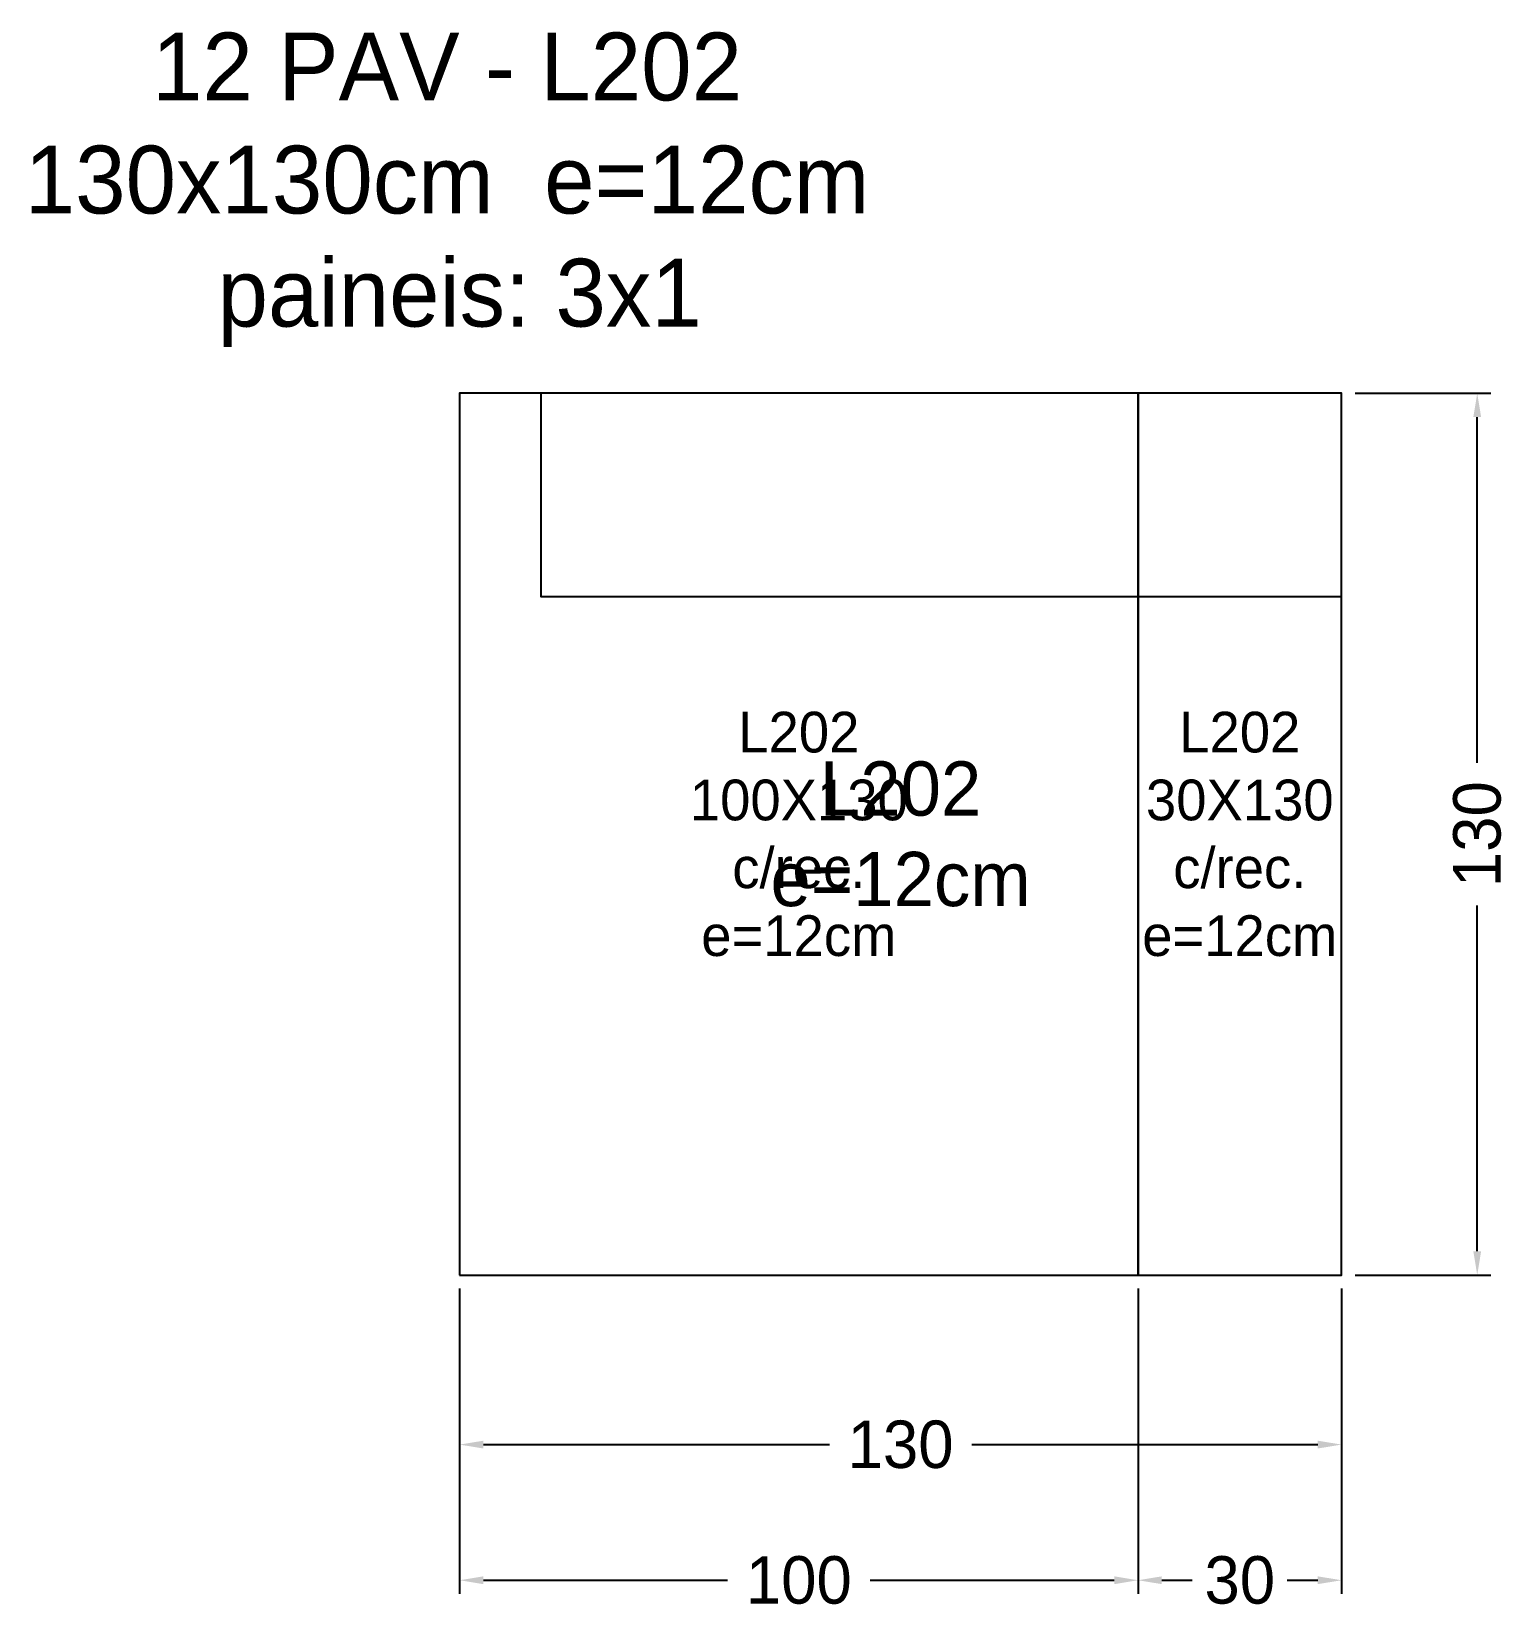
# Model space of a CAD drawing. Header units: metres. Extents: x -63 to 155, y -50 to 183.
import ezdxf

# ---------------------------------------------------------------- set-up
doc = ezdxf.new("R2010")
doc.units = ezdxf.units.M
for name, color, linetype in [('AUX00', 2, 'Continuous'), ('Contorno', 7, 'Continuous'), ('COTA', 3, 'Continuous'), ('NOMENCLATURA', 2, 'Continuous'), ('Paineis', 3, 'Continuous'), ('Texto Secao', 2, 'Continuous')]:
    doc.layers.add(name, color=color, linetype=linetype)
doc.dimstyles.new('COTA_LJ', dxfattribs={"dimtxt": 7, "dimasz": 3.5, "dimexe": 2, "dimexo": 2, "dimgap": 1.5, "dimtad": 1, "dimdec": 1, "dimcen": 2.5, "dimclrd": 3, "dimclre": 3, "dimclrt": 3, "dimazin": 3, "dimtfac": 1, "dimtmove": 0, "dimatfit": 3})

# ---------------------------------------------------------------- blocks, each defined once
blk = doc.blocks.new('_CLOSEDFILLED')
at = {"color": 0, "linetype": 'BYBLOCK'}
blk.add_solid([(-1, 0.164), (0, 0), (-1, -0.164)], dxfattribs=at)
blk = doc.blocks.new('*D1')
at = {"color": 3}
for p, q in [((0, -2), (0, -27)), ((130, -2), (130, -27)), ((3.5, -25), (54.5, -25)), ((75.5, -25), (126.5, -25))]:
    blk.add_line(p, q, dxfattribs=at)
at = {"layer": 'Defpoints'}
for p in [(0, 0), (130, 0), (0, -25)]:
    blk.add_point(p, dxfattribs=at)
at = {"layer": 'COTA', "color": 3, "xscale": 3.5, "yscale": 3.5, "rotation": 180}
blk.add_blockref('_CLOSEDFILLED', (0, -25), dxfattribs=at)
at = {"layer": 'COTA', "color": 3, "xscale": 3.5, "yscale": 3.5}
blk.add_blockref('_CLOSEDFILLED', (130, -25), dxfattribs=at)
at = {"layer": 'COTA', "color": 3, "insert": (65, -25), "char_height": 7, "attachment_point": 5}
blk.add_mtext('130', dxfattribs=at)
blk = doc.blocks.new('*D2')
at = {"color": 3}
for p, q in [((132, 130), (152, 130)), ((150, 75.5), (150, 126.5)), ((150, 3.5), (150, 54.5)), ((132, 0), (152, 0))]:
    blk.add_line(p, q, dxfattribs=at)
at = {"layer": 'Defpoints'}
for p in [(130, 130), (130, 0), (150, 0)]:
    blk.add_point(p, dxfattribs=at)
at = {"layer": 'COTA', "color": 3, "xscale": 3.5, "yscale": 3.5}
for p, rotation in [((150, 130), 90), ((150, 0), 270)]:
    blk.add_blockref('_CLOSEDFILLED', p, dxfattribs=dict(at, rotation=rotation))
at = {"layer": 'COTA', "color": 3, "insert": (150, 65), "char_height": 7, "attachment_point": 5, "rotation": 90}
blk.add_mtext('130', dxfattribs=at)
blk = doc.blocks.new('*D3')
at = {"color": 3}
for p, q in [((0, -2), (0, -47)), ((100, -2), (100, -47)), ((3.5, -45), (39.5, -45)), ((60.5, -45), (96.5, -45))]:
    blk.add_line(p, q, dxfattribs=at)
at = {"layer": 'Defpoints'}
for p in [(0, 0), (100, 0), (0, -45)]:
    blk.add_point(p, dxfattribs=at)
at = {"layer": 'COTA', "color": 3, "xscale": 3.5, "yscale": 3.5, "rotation": 180}
blk.add_blockref('_CLOSEDFILLED', (0, -45), dxfattribs=at)
at = {"layer": 'COTA', "color": 3, "xscale": 3.5, "yscale": 3.5}
blk.add_blockref('_CLOSEDFILLED', (100, -45), dxfattribs=at)
at = {"layer": 'COTA', "color": 3, "insert": (50, -45), "char_height": 7, "attachment_point": 5}
blk.add_mtext('100', dxfattribs=at)
blk = doc.blocks.new('*D4')
at = {"color": 3}
for p, q in [((100, -2), (100, -47)), ((130, -2), (130, -47)), ((103.5, -45), (108, -45)), ((122, -45), (126.5, -45))]:
    blk.add_line(p, q, dxfattribs=at)
at = {"layer": 'Defpoints'}
for p in [(100, 0), (130, 0), (100, -45)]:
    blk.add_point(p, dxfattribs=at)
at = {"layer": 'COTA', "color": 3, "xscale": 3.5, "yscale": 3.5, "rotation": 180}
blk.add_blockref('_CLOSEDFILLED', (100, -45), dxfattribs=at)
at = {"layer": 'COTA', "color": 3, "xscale": 3.5, "yscale": 3.5}
blk.add_blockref('_CLOSEDFILLED', (130, -45), dxfattribs=at)
at = {"layer": 'COTA', "color": 3, "insert": (115, -45), "char_height": 7, "attachment_point": 5}
blk.add_mtext('30', dxfattribs=at)

msp = doc.modelspace()

# ---------------------------------------------------------------- linework, layer by layer
at = {"layer": 'Contorno'}
msp.add_lwpolyline([(0, 0), (130, 0), (130, 100), (12, 100), (12, 130), (0, 130), (0, 0)], close=True, dxfattribs=at)
at = {"layer": 'Paineis'}
for points in [[(0, 0), (100, 0), (100, 130), (0, 130)], [(100, 0), (130, 0), (130, 130), (100, 130)]]:
    msp.add_lwpolyline(points, close=True, dxfattribs=at)

# ---------------------------------------------------------------- texts
at = {"layer": 'AUX00', "char_height": 6, "attachment_point": 5}
for s, insert, width in [('\\pxqc;L202^J100X130^Jc/rec.^Je=12cm', (50, 65), 100), ('\\pxqc;L202^J30X130^Jc/rec.^Je=12cm', (115, 65), 30)]:
    msp.add_mtext(s, dxfattribs=dict(at, insert=insert, width=width))
at = {"layer": 'NOMENCLATURA', "insert": (0, 160), "char_height": 10, "width": 150, "attachment_point": 5}
msp.add_mtext('12 PAV - L202  130x130cm  e=12cm  paineis: 3x1', dxfattribs=at)
at = {"layer": 'Texto Secao', "insert": (65, 65), "char_height": 8, "width": 130, "attachment_point": 5}
msp.add_mtext('L202\\Pe=12cm', dxfattribs=at)

# ---------------------------------------------------------------- dimensions: what is measured, and where the dimension line sits
at = {"layer": 'COTA'}
dim = msp.add_linear_dim(base=(150, 0), p1=(130, 0), p2=(130, 130), angle=90, dimstyle='COTA_LJ', dxfattribs=at)
dim.commit()
dim.dimension.update_dxf_attribs({"geometry": '*D2', "text_midpoint": (150, 65)})
for base, p1, p2, picture, middle in [((0, -25), (0, 0), (130, 0), '*D1', (65, -25)), ((0, -45), (0, 0), (100, 0), '*D3', (50, -45)), ((100, -45), (100, 0), (130, 0), '*D4', (115, -45))]:
    dim = msp.add_linear_dim(base=base, p1=p1, p2=p2, dimstyle='COTA_LJ', dxfattribs=at)
    dim.commit()
    dim.dimension.update_dxf_attribs({"geometry": picture, "text_midpoint": middle})

doc.saveas('drawing.dxf')
